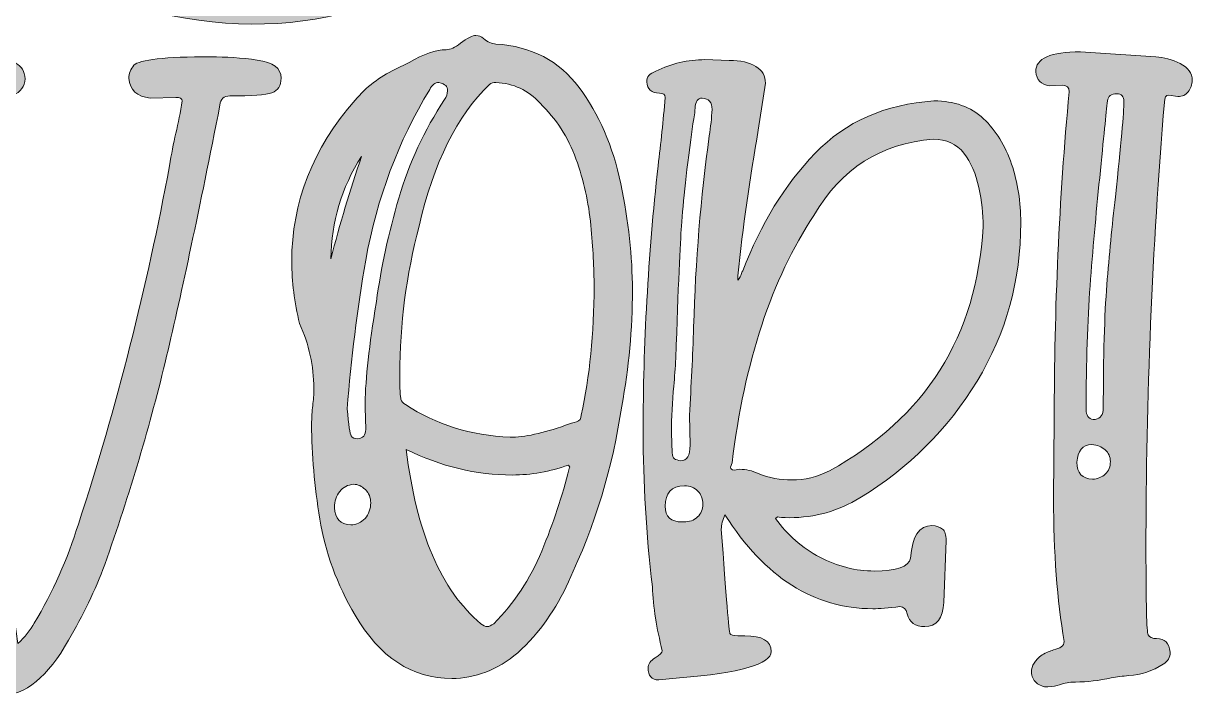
# Model space of a CAD drawing. Header units: inches. Extents: x 0.13 to 5.87, y -5.52 to -0.43.
# Drawn here: x 3 to 4.488, y -1.951 to -1.099 of the extents above; entities that cross this region are included whole.
import ezdxf

# ---------------------------------------------------------------- set-up
doc = ezdxf.new("R2010")
doc.units = ezdxf.units.IN
doc.header["$MEASUREMENT"] = 0
doc.layers.add('Layer 1', color=7, linetype='Continuous')

# ---------------------------------------------------------------- blocks, each defined once
blk = doc.blocks.new('block 3')
at = {"layer": 'Layer 1', "true_color": 0x231f20}
h = blk.add_hatch(color=250, dxfattribs=at)
h.dxf.hatch_style = 2
edge = h.paths.add_edge_path()
edge.add_spline(control_points=[(3.4198, -1.8494), (3.397, -1.8104), (3.3821, -1.7698), (3.3752, -1.7277), (3.3683, -1.6857), (3.3648, -1.6457), (3.3648, -1.6078), (3.3648, -1.5988), (3.3653, -1.5908), (3.3662, -1.5839), (3.3671, -1.577), (3.3676, -1.5697), (3.3676, -1.5618), (3.3676, -1.5336), (3.3615, -1.5063), (3.3495, -1.4798), (3.3429, -1.4528), (3.3396, -1.4266), (3.3396, -1.4014), (3.3396, -1.3262), (3.3663, -1.258), (3.4198, -1.1967), (3.4343, -1.1799), (3.4511, -1.167), (3.4703, -1.1579), (3.4703, -1.1579), (3.4883, -1.1489), (3.4883, -1.1489), (3.507, -1.1381), (3.5226, -1.1327), (3.5353, -1.1327), (3.5407, -1.1327), (3.5466, -1.13), (3.5533, -1.1246), (3.5623, -1.118), (3.5689, -1.1147), (3.5731, -1.1147), (3.5767, -1.1147), (3.5799, -1.1159), (3.5826, -1.1183), (3.5853, -1.1207), (3.588, -1.1225), (3.5907, -1.1237), (3.5934, -1.1249), (3.5959, -1.1255), (3.5983, -1.1255), (3.6434, -1.1285), (3.6786, -1.1468), (3.7038, -1.1805), (3.7291, -1.2141), (3.7467, -1.2549), (3.7566, -1.3027), (3.7665, -1.3504), (3.7714, -1.3954), (3.7714, -1.4374), (3.7714, -1.4867), (3.767, -1.5357), (3.7579, -1.5844), (3.7465, -1.6619), (3.724, -1.7362), (3.6903, -1.8071), (3.6753, -1.8413), (3.6539, -1.8714), (3.6263, -1.8972), (3.5998, -1.9189), (3.5719, -1.9297), (3.5424, -1.9297), (3.492, -1.9297), (3.4511, -1.9029), (3.4198, -1.8494)], knot_values=[0, 0, 0, 0, 1, 1, 1, 2, 2, 2, 3, 3, 3, 4, 4, 4, 5, 5, 5, 6, 6, 6, 7, 7, 7, 8, 8, 8, 9, 9, 9, 10, 10, 10, 11, 11, 11, 12, 12, 12, 13, 13, 13, 14, 14, 14, 15, 15, 15, 16, 16, 16, 17, 17, 17, 18, 18, 18, 19, 19, 19, 20, 20, 20, 21, 21, 21, 22, 22, 22, 23, 23, 23, 23], degree=3, periodic=1)
edge = h.paths.add_edge_path()
edge.add_spline(control_points=[(3.428, -1.2679), (3.4027, -1.3076), (3.3898, -1.3509), (3.3892, -1.3978), (3.4006, -1.3539), (3.4135, -1.3106), (3.428, -1.2679)], knot_values=[0, 0, 0, 0, 1, 1, 1, 2, 2, 2, 2], degree=3, periodic=1)
edge = h.paths.add_edge_path()
edge.add_spline(control_points=[(3.4325, -1.7268), (3.4373, -1.7214), (3.4397, -1.7148), (3.4397, -1.707), (3.4397, -1.7004), (3.4374, -1.6948), (3.4329, -1.6903), (3.4284, -1.6858), (3.4234, -1.6836), (3.418, -1.6836), (3.4108, -1.6842), (3.405, -1.6872), (3.4005, -1.6926), (3.396, -1.698), (3.3937, -1.7049), (3.3937, -1.7133), (3.3943, -1.7271), (3.4012, -1.7343), (3.4144, -1.7349), (3.4217, -1.7349), (3.4276, -1.7322), (3.4325, -1.7268)], knot_values=[0, 0, 0, 0, 1, 1, 1, 2, 2, 2, 3, 3, 3, 4, 4, 4, 5, 5, 5, 6, 6, 6, 7, 7, 7, 7], degree=3, periodic=1)
edge = h.paths.add_edge_path()
edge.add_spline(control_points=[(3.4334, -1.6141), (3.4334, -1.6141), (3.4325, -1.5862), (3.4325, -1.5862), (3.4325, -1.5567), (3.4367, -1.5159), (3.4451, -1.4636), (3.4451, -1.4636), (3.4469, -1.4519), (3.4469, -1.4519), (3.4529, -1.4086), (3.4624, -1.3649), (3.4753, -1.3207), (3.4882, -1.2765), (3.5076, -1.2349), (3.5334, -1.1958), (3.5358, -1.1922), (3.537, -1.1886), (3.537, -1.185), (3.537, -1.182), (3.5363, -1.1797), (3.5348, -1.1782), (3.5333, -1.1767), (3.5304, -1.1754), (3.5262, -1.1742), (3.5214, -1.1742), (3.5175, -1.1772), (3.5145, -1.1832), (3.4748, -1.2481), (3.4478, -1.3202), (3.4334, -1.3996), (3.4226, -1.4621), (3.4147, -1.5249), (3.4099, -1.588), (3.4117, -1.6084), (3.4134, -1.6198), (3.4149, -1.6222), (3.4164, -1.6247), (3.4192, -1.6259), (3.4234, -1.6259), (3.43, -1.6253), (3.4334, -1.6213), (3.4334, -1.6141)], knot_values=[0, 0, 0, 0, 1, 1, 1, 2, 2, 2, 3, 3, 3, 4, 4, 4, 5, 5, 5, 6, 6, 6, 7, 7, 7, 8, 8, 8, 9, 9, 9, 10, 10, 10, 11, 11, 11, 12, 12, 12, 13, 13, 13, 14, 14, 14, 14], degree=3, periodic=1)
edge = h.paths.add_edge_path()
edge.add_spline(control_points=[(3.6867, -1.6087), (3.6921, -1.6069), (3.6968, -1.6054), (3.7007, -1.6042), (3.7046, -1.603), (3.7065, -1.6003), (3.7065, -1.5961), (3.7173, -1.5468), (3.7228, -1.4924), (3.7228, -1.4329), (3.7228, -1.4101), (3.7214, -1.3842), (3.7187, -1.3554), (3.716, -1.3265), (3.7097, -1.2985), (3.6998, -1.2711), (3.6899, -1.2438), (3.6747, -1.2202), (3.6543, -1.2003), (3.6392, -1.1841), (3.6206, -1.1754), (3.5983, -1.1742), (3.5953, -1.1742), (3.5926, -1.1751), (3.5902, -1.1769), (3.5493, -1.216), (3.5196, -1.2757), (3.501, -1.3563), (3.4848, -1.4182), (3.4766, -1.4807), (3.4766, -1.5438), (3.4766, -1.5624), (3.4771, -1.5731), (3.478, -1.5758), (3.4789, -1.5785), (3.4808, -1.5808), (3.4839, -1.5826), (3.5223, -1.6078), (3.5665, -1.6217), (3.6164, -1.624), (3.6344, -1.624), (3.6578, -1.619), (3.6867, -1.6087)], knot_values=[0, 0, 0, 0, 1, 1, 1, 2, 2, 2, 3, 3, 3, 4, 4, 4, 5, 5, 5, 6, 6, 6, 7, 7, 7, 8, 8, 8, 9, 9, 9, 10, 10, 10, 11, 11, 11, 12, 12, 12, 13, 13, 13, 14, 14, 14, 14], degree=3, periodic=1)
edge = h.paths.add_edge_path()
edge.add_spline(control_points=[(3.5956, -1.8603), (3.6215, -1.8344), (3.6418, -1.8038), (3.6565, -1.7683), (3.6712, -1.7328), (3.6828, -1.698), (3.6912, -1.6637), (3.6912, -1.6637), (3.6921, -1.6619), (3.6921, -1.6619), (3.6921, -1.6619), (3.6903, -1.6592), (3.6903, -1.6592), (3.6669, -1.6676), (3.6431, -1.6718), (3.6191, -1.6718), (3.5734, -1.6718), (3.5286, -1.661), (3.4848, -1.6394), (3.4974, -1.7446), (3.5289, -1.8182), (3.5794, -1.8603), (3.5824, -1.8627), (3.5851, -1.8639), (3.5875, -1.8639), (3.5899, -1.8639), (3.5926, -1.8627), (3.5956, -1.8603)], knot_values=[0, 0, 0, 0, 1, 1, 1, 2, 2, 2, 3, 3, 3, 4, 4, 4, 5, 5, 5, 6, 6, 6, 7, 7, 7, 8, 8, 8, 9, 9, 9, 9], degree=3, periodic=1)
h = blk.add_hatch(color=250, dxfattribs=at)
h.dxf.hatch_style = 2
edge = h.paths.add_edge_path()
edge.add_spline(control_points=[(2.9222, -1.9306), (2.9, -1.9047), (2.8839, -1.8765), (2.874, -1.8458), (2.8641, -1.8152), (2.857, -1.7839), (2.8528, -1.7521), (2.8408, -1.6739), (2.8339, -1.5955), (2.8321, -1.5168), (2.8279, -1.45), (2.8257, -1.3833), (2.8257, -1.3166), (2.8263, -1.2619), (2.8269, -1.2313), (2.8276, -1.2247), (2.8276, -1.2156), (2.8221, -1.2099), (2.8113, -1.2075), (2.8005, -1.2051), (2.7951, -1.1976), (2.7951, -1.185), (2.7969, -1.173), (2.8031, -1.165), (2.8136, -1.1611), (2.8241, -1.1572), (2.8399, -1.154), (2.8609, -1.1516), (2.894, -1.1462), (2.9231, -1.1435), (2.9484, -1.1435), (2.955, -1.1435), (2.9617, -1.1437), (2.9687, -1.144), (2.9756, -1.1443), (2.9826, -1.1462), (2.9898, -1.1498), (2.9971, -1.1534), (3.0009, -1.1601), (3.0015, -1.1697), (3.0015, -1.1793), (2.9964, -1.1862), (2.9862, -1.1904), (2.9802, -1.1922), (2.9769, -1.1967), (2.9763, -1.2039), (2.9691, -1.2863), (2.9655, -1.3686), (2.9655, -1.451), (2.9655, -1.5153), (2.9682, -1.5898), (2.9736, -1.6745), (2.9772, -1.7575), (2.982, -1.8176), (2.988, -1.8549), (2.988, -1.8549), (2.9925, -1.8855), (2.9925, -1.8855), (3.0015, -1.8771), (3.0084, -1.8684), (3.0133, -1.8594), (3.0367, -1.8203), (3.0553, -1.7785), (3.0692, -1.734), (3.1179, -1.585), (3.1563, -1.4335), (3.1846, -1.2797), (3.187, -1.2652), (3.1897, -1.2516), (3.1927, -1.2386), (3.1957, -1.2257), (3.1984, -1.212), (3.2008, -1.1976), (3.2008, -1.1946), (3.1981, -1.1931), (3.1927, -1.1931), (3.1927, -1.1931), (3.1602, -1.194), (3.1602, -1.194), (3.1434, -1.1922), (3.1344, -1.1838), (3.1332, -1.1688), (3.1332, -1.1628), (3.1353, -1.1574), (3.1395, -1.1525), (3.1467, -1.1453), (3.1791, -1.1417), (3.2369, -1.1417), (3.2561, -1.1417), (3.2758, -1.1431), (3.2959, -1.1458), (3.316, -1.1485), (3.3261, -1.1561), (3.3261, -1.1688), (3.3261, -1.1784), (3.3222, -1.1845), (3.3144, -1.1872), (3.3066, -1.19), (3.2888, -1.1913), (3.2612, -1.1913), (3.2534, -1.1913), (3.2492, -1.1952), (3.2486, -1.203), (3.2227, -1.3341), (3.2002, -1.4401), (3.181, -1.5213), (3.1605, -1.6072), (3.1344, -1.6953), (3.1025, -1.7854), (3.0905, -1.8179), (3.0752, -1.8497), (3.0566, -1.881), (3.0307, -1.9279), (3.0018, -1.9513), (2.97, -1.9513), (2.952, -1.9513), (2.936, -1.9444), (2.9222, -1.9306)], knot_values=[0, 0, 0, 0, 1, 1, 1, 2, 2, 2, 3, 3, 3, 4, 4, 4, 5, 5, 5, 6, 6, 6, 7, 7, 7, 8, 8, 8, 9, 9, 9, 10, 10, 10, 11, 11, 11, 12, 12, 12, 13, 13, 13, 14, 14, 14, 15, 15, 15, 16, 16, 16, 17, 17, 17, 18, 18, 18, 19, 19, 19, 20, 20, 20, 21, 21, 21, 22, 22, 22, 23, 23, 23, 24, 24, 24, 25, 25, 25, 26, 26, 26, 27, 27, 27, 28, 28, 28, 29, 29, 29, 30, 30, 30, 31, 31, 31, 32, 32, 32, 33, 33, 33, 34, 34, 34, 35, 35, 35, 36, 36, 36, 37, 37, 37, 38, 38, 38, 39, 39, 39, 39], degree=3, periodic=1)
edge = h.paths.add_edge_path()
edge.add_spline(control_points=[(2.9105, -1.7602), (2.9105, -1.7602), (2.9096, -1.7548), (2.9096, -1.7548), (2.8994, -1.7133), (2.894, -1.6715), (2.8934, -1.6295), (2.8934, -1.6295), (2.8925, -1.6114), (2.8925, -1.6114), (2.8913, -1.5874), (2.8906, -1.5636), (2.8906, -1.5402), (2.8906, -1.4591), (2.8961, -1.3782), (2.9069, -1.2977), (2.9111, -1.2694), (2.9138, -1.2415), (2.915, -1.2138), (2.915, -1.206), (2.912, -1.2021), (2.906, -1.2021), (2.8976, -1.2027), (2.8934, -1.2072), (2.8934, -1.2156), (2.8934, -1.2156), (2.8906, -1.2535), (2.8906, -1.2535), (2.8774, -1.3521), (2.8702, -1.4543), (2.869, -1.56), (2.869, -1.5931), (2.8711, -1.6319), (2.8753, -1.6763), (2.8753, -1.6763), (2.8762, -1.6872), (2.8762, -1.6872), (2.878, -1.7118), (2.8819, -1.7362), (2.8879, -1.7602), (2.8904, -1.7674), (2.894, -1.771), (2.8988, -1.771), (2.8988, -1.771), (2.9015, -1.771), (2.9015, -1.771), (2.9075, -1.7692), (2.9105, -1.7656), (2.9105, -1.7602)], knot_values=[0, 0, 0, 0, 1, 1, 1, 2, 2, 2, 3, 3, 3, 4, 4, 4, 5, 5, 5, 6, 6, 6, 7, 7, 7, 8, 8, 8, 9, 9, 9, 10, 10, 10, 11, 11, 11, 12, 12, 12, 13, 13, 13, 14, 14, 14, 15, 15, 15, 16, 16, 16, 16], degree=3, periodic=1)
edge = h.paths.add_edge_path()
edge.add_spline(control_points=[(2.9267, -1.8224), (2.9303, -1.8182), (2.9321, -1.8131), (2.9321, -1.8071), (2.9315, -1.7962), (2.9267, -1.7908), (2.9177, -1.7908), (2.9117, -1.7914), (2.9069, -1.7937), (2.9033, -1.7976), (2.8997, -1.8015), (2.8979, -1.8062), (2.8979, -1.8116), (2.8985, -1.8164), (2.9001, -1.8204), (2.9028, -1.8238), (2.9055, -1.8271), (2.9093, -1.8287), (2.9141, -1.8287), (2.9189, -1.8287), (2.9231, -1.8266), (2.9267, -1.8224)], knot_values=[0, 0, 0, 0, 1, 1, 1, 2, 2, 2, 3, 3, 3, 4, 4, 4, 5, 5, 5, 6, 6, 6, 7, 7, 7, 7], degree=3, periodic=1)
h = blk.add_hatch(color=250, dxfattribs=at)
h.dxf.hatch_style = 2
edge = h.paths.add_edge_path()
edge.add_spline(control_points=[(3.7913, -1.9162), (3.7913, -1.9113), (3.7943, -1.9071), (3.8003, -1.9035), (3.8063, -1.8999), (3.8093, -1.8969), (3.8093, -1.8945), (3.8021, -1.8663), (3.7979, -1.8392), (3.7967, -1.8134), (3.7889, -1.7461), (3.785, -1.6806), (3.785, -1.6168), (3.785, -1.5074), (3.7913, -1.3951), (3.8039, -1.2797), (3.8075, -1.2514), (3.8105, -1.2226), (3.8129, -1.1931), (3.8129, -1.1895), (3.8105, -1.1877), (3.8057, -1.1877), (3.7955, -1.1877), (3.7901, -1.1829), (3.7895, -1.1733), (3.7895, -1.1673), (3.7934, -1.1628), (3.8012, -1.1598), (3.821, -1.1501), (3.8418, -1.1453), (3.8634, -1.1453), (3.8634, -1.1453), (3.8941, -1.1462), (3.8941, -1.1462), (3.9085, -1.1462), (3.9198, -1.1488), (3.9279, -1.1539), (3.936, -1.159), (3.94, -1.1661), (3.94, -1.1751), (3.94, -1.1751), (3.931, -1.2346), (3.931, -1.2346), (3.9202, -1.2959), (3.9115, -1.3575), (3.9049, -1.4194), (3.9049, -1.4194), (3.9049, -1.4248), (3.9049, -1.4248), (3.9073, -1.4218), (3.9088, -1.4194), (3.9094, -1.4176), (3.91, -1.4158), (3.9106, -1.4143), (3.9112, -1.4131), (3.934, -1.3536), (3.9647, -1.3039), (4.0031, -1.2639), (4.0416, -1.2239), (4.0918, -1.2018), (4.1537, -1.1976), (4.1795, -1.1976), (4.2004, -1.2051), (4.2164, -1.2202), (4.2323, -1.2352), (4.2442, -1.2544), (4.252, -1.2778), (4.2598, -1.3013), (4.2637, -1.3259), (4.2637, -1.3518), (4.2637, -1.4251), (4.2452, -1.4921), (4.2083, -1.5528), (4.1713, -1.6135), (4.1219, -1.6628), (4.0599, -1.7007), (4.0323, -1.7175), (4.0026, -1.7259), (3.9707, -1.7259), (3.9623, -1.7259), (3.9572, -1.7256), (3.9554, -1.725), (3.9554, -1.725), (3.9527, -1.7268), (3.9527, -1.7268), (3.9677, -1.7479), (3.9865, -1.7642), (4.009, -1.776), (4.0315, -1.7877), (4.0545, -1.7935), (4.078, -1.7935), (4.1062, -1.7935), (4.1216, -1.7881), (4.124, -1.7773), (4.1258, -1.7497), (4.1348, -1.7358), (4.151, -1.7358), (4.157, -1.7364), (4.1615, -1.738), (4.1645, -1.7404), (4.1675, -1.7428), (4.169, -1.7476), (4.169, -1.7548), (4.169, -1.7548), (4.1663, -1.8332), (4.1663, -1.8332), (4.1651, -1.8536), (4.157, -1.8639), (4.142, -1.8639), (4.13, -1.8639), (4.1224, -1.8585), (4.1195, -1.8476), (4.1182, -1.8416), (4.1153, -1.8386), (4.1104, -1.8386), (4.096, -1.8404), (4.0846, -1.8413), (4.0762, -1.8413), (4.0017, -1.8413), (3.9392, -1.8017), (3.8887, -1.7223), (3.8856, -1.7289), (3.8841, -1.7349), (3.8841, -1.7404), (3.8902, -1.8269), (3.8938, -1.8711), (3.895, -1.8729), (3.8962, -1.8747), (3.8995, -1.8756), (3.9049, -1.8756), (3.9049, -1.8756), (3.9139, -1.8756), (3.9139, -1.8756), (3.9361, -1.8756), (3.9473, -1.8822), (3.9473, -1.8954), (3.9473, -1.9117), (3.9085, -1.9228), (3.831, -1.9288), (3.831, -1.9288), (3.8048, -1.9315), (3.8048, -1.9315), (3.7958, -1.9315), (3.7913, -1.9264), (3.7913, -1.9162)], knot_values=[0, 0, 0, 0, 1, 1, 1, 2, 2, 2, 3, 3, 3, 4, 4, 4, 5, 5, 5, 6, 6, 6, 7, 7, 7, 8, 8, 8, 9, 9, 9, 10, 10, 10, 11, 11, 11, 12, 12, 12, 13, 13, 13, 14, 14, 14, 15, 15, 15, 16, 16, 16, 17, 17, 17, 18, 18, 18, 19, 19, 19, 20, 20, 20, 21, 21, 21, 22, 22, 22, 23, 23, 23, 24, 24, 24, 25, 25, 25, 26, 26, 26, 27, 27, 27, 28, 28, 28, 29, 29, 29, 30, 30, 30, 31, 31, 31, 32, 32, 32, 33, 33, 33, 34, 34, 34, 35, 35, 35, 36, 36, 36, 37, 37, 37, 38, 38, 38, 39, 39, 39, 40, 40, 40, 41, 41, 41, 42, 42, 42, 43, 43, 43, 44, 44, 44, 45, 45, 45, 46, 46, 46, 47, 47, 47, 48, 48, 48, 48], degree=3, periodic=1)
edge = h.paths.add_edge_path()
edge.add_spline(control_points=[(3.8539, -1.725), (3.8585, -1.7208), (3.8607, -1.7154), (3.8607, -1.7088), (3.8607, -1.7022), (3.8586, -1.6966), (3.8544, -1.6921), (3.8502, -1.6876), (3.8445, -1.6854), (3.8373, -1.6854), (3.821, -1.686), (3.8129, -1.6947), (3.8129, -1.7115), (3.8129, -1.7247), (3.8201, -1.7313), (3.8346, -1.7313), (3.8346, -1.7313), (3.8364, -1.7313), (3.8364, -1.7313), (3.8436, -1.7313), (3.8494, -1.7292), (3.8539, -1.725)], knot_values=[0, 0, 0, 0, 1, 1, 1, 2, 2, 2, 3, 3, 3, 4, 4, 4, 5, 5, 5, 6, 6, 6, 7, 7, 7, 7], degree=3, periodic=1)
edge = h.paths.add_edge_path()
edge.add_spline(control_points=[(3.8445, -1.634), (3.8445, -1.634), (3.8436, -1.5961), (3.8436, -1.5961), (3.846, -1.5582), (3.8478, -1.521), (3.849, -1.4843), (3.8514, -1.4008), (3.858, -1.3199), (3.8688, -1.2418), (3.8706, -1.2304), (3.8718, -1.2193), (3.8724, -1.2084), (3.8724, -1.1994), (3.8682, -1.1946), (3.8598, -1.194), (3.8544, -1.194), (3.8514, -1.1982), (3.8508, -1.2066), (3.8508, -1.2108), (3.8505, -1.2146), (3.8499, -1.2179), (3.8493, -1.2212), (3.8487, -1.2241), (3.8481, -1.2265), (3.8403, -1.283), (3.8355, -1.3262), (3.8337, -1.3563), (3.8319, -1.3767), (3.8295, -1.4326), (3.8265, -1.524), (3.8258, -1.536), (3.8249, -1.5477), (3.8238, -1.5591), (3.8219, -1.579), (3.821, -1.5988), (3.821, -1.6186), (3.821, -1.6186), (3.8219, -1.6439), (3.8219, -1.6439), (3.8219, -1.6475), (3.8228, -1.6499), (3.8246, -1.6511), (3.8265, -1.6523), (3.8292, -1.6532), (3.8328, -1.6538), (3.8406, -1.6538), (3.8445, -1.6472), (3.8445, -1.634)], knot_values=[0, 0, 0, 0, 1, 1, 1, 2, 2, 2, 3, 3, 3, 4, 4, 4, 5, 5, 5, 6, 6, 6, 7, 7, 7, 8, 8, 8, 9, 9, 9, 10, 10, 10, 11, 11, 11, 12, 12, 12, 13, 13, 13, 14, 14, 14, 15, 15, 15, 16, 16, 16, 16], degree=3, periodic=1)
edge = h.paths.add_edge_path()
edge.add_spline(control_points=[(4.0212, -1.6664), (4.1432, -1.5991), (4.2081, -1.496), (4.2159, -1.3572), (4.2159, -1.341), (4.2141, -1.3243), (4.2105, -1.3072), (4.2069, -1.29), (4.2006, -1.2756), (4.1916, -1.2639), (4.1826, -1.2522), (4.1696, -1.2463), (4.1528, -1.2463), (4.0867, -1.2511), (4.0362, -1.2833), (4.0014, -1.3428), (3.9478, -1.4239), (3.9133, -1.5285), (3.8977, -1.6565), (3.8977, -1.6565), (3.8959, -1.6619), (3.8959, -1.6619), (3.8959, -1.6643), (3.8974, -1.6655), (3.9004, -1.6655), (3.9004, -1.6655), (3.9076, -1.6646), (3.9076, -1.6646), (3.9154, -1.6646), (3.9232, -1.6664), (3.931, -1.67), (3.9448, -1.6754), (3.959, -1.6781), (3.9734, -1.6781), (3.9896, -1.6781), (4.0056, -1.6742), (4.0212, -1.6664)], knot_values=[0, 0, 0, 0, 1, 1, 1, 2, 2, 2, 3, 3, 3, 4, 4, 4, 5, 5, 5, 6, 6, 6, 7, 7, 7, 8, 8, 8, 9, 9, 9, 10, 10, 10, 11, 11, 11, 12, 12, 12, 12], degree=3, periodic=1)
h = blk.add_hatch(color=250, dxfattribs=at)
h.dxf.hatch_style = 2
edge = h.paths.add_edge_path()
edge.add_spline(control_points=[(4.2835, -1.9351), (4.2793, -1.9315), (4.2772, -1.927), (4.2772, -1.9216), (4.2772, -1.9138), (4.2817, -1.9065), (4.2907, -1.8999), (4.2961, -1.8969), (4.301, -1.8948), (4.3052, -1.8936), (4.3094, -1.8924), (4.3127, -1.8911), (4.3151, -1.8896), (4.3175, -1.8881), (4.3187, -1.8858), (4.3187, -1.8828), (4.3097, -1.8305), (4.3052, -1.7701), (4.3052, -1.7016), (4.3052, -1.7016), (4.3061, -1.6015), (4.3061, -1.6015), (4.3061, -1.4609), (4.3124, -1.3223), (4.325, -1.1859), (4.325, -1.1805), (4.3223, -1.1778), (4.3169, -1.1778), (4.3169, -1.1778), (4.2998, -1.1787), (4.2998, -1.1787), (4.2895, -1.1769), (4.2838, -1.1709), (4.2826, -1.1606), (4.2826, -1.1438), (4.3015, -1.1354), (4.3394, -1.1354), (4.3394, -1.1354), (4.435, -1.1417), (4.435, -1.1417), (4.4452, -1.1423), (4.4554, -1.1452), (4.4656, -1.1503), (4.4759, -1.1554), (4.481, -1.1625), (4.481, -1.1715), (4.481, -1.1769), (4.4793, -1.1817), (4.476, -1.1859), (4.4727, -1.1901), (4.4683, -1.1922), (4.4629, -1.1922), (4.4629, -1.1922), (4.4512, -1.1904), (4.4512, -1.1904), (4.4476, -1.1904), (4.4458, -1.1934), (4.4458, -1.1994), (4.4302, -1.3839), (4.4224, -1.573), (4.4224, -1.7665), (4.4224, -1.835), (4.4233, -1.8709), (4.4251, -1.8742), (4.4269, -1.8775), (4.4305, -1.8792), (4.4359, -1.8792), (4.4461, -1.8792), (4.4518, -1.8849), (4.453, -1.8963), (4.453, -1.9029), (4.45, -1.908), (4.444, -1.9117), (4.4308, -1.9201), (4.4164, -1.9249), (4.4007, -1.9261), (4.3929, -1.9267), (4.3854, -1.9276), (4.3782, -1.9288), (4.3632, -1.9324), (4.3481, -1.9342), (4.3331, -1.9342), (4.3289, -1.9342), (4.3253, -1.9345), (4.3223, -1.9351), (4.3193, -1.9357), (4.3161, -1.9366), (4.3128, -1.9378), (4.3095, -1.939), (4.3045, -1.9399), (4.2979, -1.9405), (4.2925, -1.9405), (4.2877, -1.9387), (4.2835, -1.9351)], knot_values=[0, 0, 0, 0, 1, 1, 1, 2, 2, 2, 3, 3, 3, 4, 4, 4, 5, 5, 5, 6, 6, 6, 7, 7, 7, 8, 8, 8, 9, 9, 9, 10, 10, 10, 11, 11, 11, 12, 12, 12, 13, 13, 13, 14, 14, 14, 15, 15, 15, 16, 16, 16, 17, 17, 17, 18, 18, 18, 19, 19, 19, 20, 20, 20, 21, 21, 21, 22, 22, 22, 23, 23, 23, 24, 24, 24, 25, 25, 25, 26, 26, 26, 27, 27, 27, 28, 28, 28, 29, 29, 29, 30, 30, 30, 31, 31, 31, 31], degree=3, periodic=1)
edge = h.paths.add_edge_path()
edge.add_spline(control_points=[(4.371, -1.6705), (4.3752, -1.6666), (4.3773, -1.6613), (4.3773, -1.6547), (4.3773, -1.6487), (4.375, -1.6437), (4.3705, -1.6398), (4.366, -1.6359), (4.3605, -1.6337), (4.3539, -1.6331), (4.3418, -1.6337), (4.3355, -1.6412), (4.3349, -1.6556), (4.3349, -1.6694), (4.3415, -1.6767), (4.3547, -1.6772), (4.3613, -1.6767), (4.3668, -1.6744), (4.371, -1.6705)], knot_values=[0, 0, 0, 0, 1, 1, 1, 2, 2, 2, 3, 3, 3, 4, 4, 4, 5, 5, 5, 6, 6, 6, 6], degree=3, periodic=1)
edge = h.paths.add_edge_path()
edge.add_spline(control_points=[(4.3683, -1.5898), (4.3683, -1.5213), (4.3698, -1.4682), (4.3728, -1.4307), (4.3758, -1.3931), (4.3794, -1.356), (4.3836, -1.3193), (4.3908, -1.252), (4.3944, -1.2117), (4.3944, -1.1985), (4.3944, -1.1919), (4.3914, -1.1886), (4.3854, -1.1886), (4.3782, -1.1886), (4.3743, -1.1916), (4.3737, -1.1976), (4.3719, -1.212), (4.3686, -1.2445), (4.3637, -1.295), (4.3589, -1.3419), (4.3549, -1.3875), (4.3516, -1.432), (4.3483, -1.4765), (4.3466, -1.5288), (4.3466, -1.5889), (4.3466, -1.5961), (4.3496, -1.6003), (4.3556, -1.6015), (4.3629, -1.6015), (4.3671, -1.5976), (4.3683, -1.5898)], knot_values=[0, 0, 0, 0, 1, 1, 1, 2, 2, 2, 3, 3, 3, 4, 4, 4, 5, 5, 5, 6, 6, 6, 7, 7, 7, 8, 8, 8, 9, 9, 9, 10, 10, 10, 10], degree=3, periodic=1)
at = {"layer": 'Layer 1', "lineweight": 0}
for points, knots in [([(3.4198, -1.8494), (3.397, -1.8104), (3.3821, -1.7698), (3.3752, -1.7277), (3.3683, -1.6857), (3.3648, -1.6457), (3.3648, -1.6078), (3.3648, -1.5988), (3.3653, -1.5908), (3.3662, -1.5839), (3.3671, -1.577), (3.3676, -1.5697), (3.3676, -1.5618), (3.3676, -1.5336), (3.3615, -1.5063), (3.3495, -1.4798), (3.3429, -1.4528), (3.3396, -1.4266), (3.3396, -1.4014), (3.3396, -1.3262), (3.3663, -1.258), (3.4198, -1.1967), (3.4343, -1.1799), (3.4511, -1.167), (3.4703, -1.1579), (3.4703, -1.1579), (3.4883, -1.1489), (3.4883, -1.1489), (3.507, -1.1381), (3.5226, -1.1327), (3.5353, -1.1327), (3.5407, -1.1327), (3.5466, -1.13), (3.5533, -1.1246), (3.5623, -1.118), (3.5689, -1.1147), (3.5731, -1.1147), (3.5767, -1.1147), (3.5799, -1.1159), (3.5826, -1.1183), (3.5853, -1.1207), (3.588, -1.1225), (3.5907, -1.1237), (3.5934, -1.1249), (3.5959, -1.1255), (3.5983, -1.1255), (3.6434, -1.1285), (3.6786, -1.1468), (3.7038, -1.1805), (3.7291, -1.2141), (3.7467, -1.2549), (3.7566, -1.3027), (3.7665, -1.3504), (3.7714, -1.3954), (3.7714, -1.4374), (3.7714, -1.4867), (3.767, -1.5357), (3.7579, -1.5844), (3.7465, -1.6619), (3.724, -1.7362), (3.6903, -1.8071), (3.6753, -1.8413), (3.6539, -1.8714), (3.6263, -1.8972), (3.5998, -1.9189), (3.5719, -1.9297), (3.5424, -1.9297), (3.492, -1.9297), (3.4511, -1.9029), (3.4198, -1.8494)], [0, 0, 0, 0, 1, 1, 1, 2, 2, 2, 3, 3, 3, 4, 4, 4, 5, 5, 5, 6, 6, 6, 7, 7, 7, 8, 8, 8, 9, 9, 9, 10, 10, 10, 11, 11, 11, 12, 12, 12, 13, 13, 13, 14, 14, 14, 15, 15, 15, 16, 16, 16, 17, 17, 17, 18, 18, 18, 19, 19, 19, 20, 20, 20, 21, 21, 21, 22, 22, 22, 23, 23, 23, 23]), ([(2.9222, -1.9306), (2.9, -1.9047), (2.8839, -1.8765), (2.874, -1.8458), (2.8641, -1.8152), (2.857, -1.7839), (2.8528, -1.7521), (2.8408, -1.6739), (2.8339, -1.5955), (2.8321, -1.5168), (2.8279, -1.45), (2.8257, -1.3833), (2.8257, -1.3166), (2.8263, -1.2619), (2.8269, -1.2313), (2.8276, -1.2247), (2.8276, -1.2156), (2.8221, -1.2099), (2.8113, -1.2075), (2.8005, -1.2051), (2.7951, -1.1976), (2.7951, -1.185), (2.7969, -1.173), (2.8031, -1.165), (2.8136, -1.1611), (2.8241, -1.1572), (2.8399, -1.154), (2.8609, -1.1516), (2.894, -1.1462), (2.9231, -1.1435), (2.9484, -1.1435), (2.955, -1.1435), (2.9617, -1.1437), (2.9687, -1.144), (2.9756, -1.1443), (2.9826, -1.1462), (2.9898, -1.1498), (2.9971, -1.1534), (3.0009, -1.1601), (3.0015, -1.1697), (3.0015, -1.1793), (2.9964, -1.1862), (2.9862, -1.1904), (2.9802, -1.1922), (2.9769, -1.1967), (2.9763, -1.2039), (2.9691, -1.2863), (2.9655, -1.3686), (2.9655, -1.451), (2.9655, -1.5153), (2.9682, -1.5898), (2.9736, -1.6745), (2.9772, -1.7575), (2.982, -1.8176), (2.988, -1.8549), (2.988, -1.8549), (2.9925, -1.8855), (2.9925, -1.8855), (3.0015, -1.8771), (3.0084, -1.8684), (3.0133, -1.8594), (3.0367, -1.8203), (3.0553, -1.7785), (3.0692, -1.734), (3.1179, -1.585), (3.1563, -1.4335), (3.1846, -1.2797), (3.187, -1.2652), (3.1897, -1.2516), (3.1927, -1.2386), (3.1957, -1.2257), (3.1984, -1.212), (3.2008, -1.1976), (3.2008, -1.1946), (3.1981, -1.1931), (3.1927, -1.1931), (3.1927, -1.1931), (3.1602, -1.194), (3.1602, -1.194), (3.1434, -1.1922), (3.1344, -1.1838), (3.1332, -1.1688), (3.1332, -1.1628), (3.1353, -1.1574), (3.1395, -1.1525), (3.1467, -1.1453), (3.1791, -1.1417), (3.2369, -1.1417), (3.2561, -1.1417), (3.2758, -1.1431), (3.2959, -1.1458), (3.316, -1.1485), (3.3261, -1.1561), (3.3261, -1.1688), (3.3261, -1.1784), (3.3222, -1.1845), (3.3144, -1.1872), (3.3066, -1.19), (3.2888, -1.1913), (3.2612, -1.1913), (3.2534, -1.1913), (3.2492, -1.1952), (3.2486, -1.203), (3.2227, -1.3341), (3.2002, -1.4401), (3.181, -1.5213), (3.1605, -1.6072), (3.1344, -1.6953), (3.1025, -1.7854), (3.0905, -1.8179), (3.0752, -1.8497), (3.0566, -1.881), (3.0307, -1.9279), (3.0018, -1.9513), (2.97, -1.9513), (2.952, -1.9513), (2.936, -1.9444), (2.9222, -1.9306)], [0, 0, 0, 0, 1, 1, 1, 2, 2, 2, 3, 3, 3, 4, 4, 4, 5, 5, 5, 6, 6, 6, 7, 7, 7, 8, 8, 8, 9, 9, 9, 10, 10, 10, 11, 11, 11, 12, 12, 12, 13, 13, 13, 14, 14, 14, 15, 15, 15, 16, 16, 16, 17, 17, 17, 18, 18, 18, 19, 19, 19, 20, 20, 20, 21, 21, 21, 22, 22, 22, 23, 23, 23, 24, 24, 24, 25, 25, 25, 26, 26, 26, 27, 27, 27, 28, 28, 28, 29, 29, 29, 30, 30, 30, 31, 31, 31, 32, 32, 32, 33, 33, 33, 34, 34, 34, 35, 35, 35, 36, 36, 36, 37, 37, 37, 38, 38, 38, 39, 39, 39, 39]), ([(3.7913, -1.9162), (3.7913, -1.9113), (3.7943, -1.9071), (3.8003, -1.9035), (3.8063, -1.8999), (3.8093, -1.8969), (3.8093, -1.8945), (3.8021, -1.8663), (3.7979, -1.8392), (3.7967, -1.8134), (3.7889, -1.7461), (3.785, -1.6806), (3.785, -1.6168), (3.785, -1.5074), (3.7913, -1.3951), (3.8039, -1.2797), (3.8075, -1.2514), (3.8105, -1.2226), (3.8129, -1.1931), (3.8129, -1.1895), (3.8105, -1.1877), (3.8057, -1.1877), (3.7955, -1.1877), (3.7901, -1.1829), (3.7895, -1.1733), (3.7895, -1.1673), (3.7934, -1.1628), (3.8012, -1.1598), (3.821, -1.1501), (3.8418, -1.1453), (3.8634, -1.1453), (3.8634, -1.1453), (3.8941, -1.1462), (3.8941, -1.1462), (3.9085, -1.1462), (3.9198, -1.1488), (3.9279, -1.1539), (3.936, -1.159), (3.94, -1.1661), (3.94, -1.1751), (3.94, -1.1751), (3.931, -1.2346), (3.931, -1.2346), (3.9202, -1.2959), (3.9115, -1.3575), (3.9049, -1.4194), (3.9049, -1.4194), (3.9049, -1.4248), (3.9049, -1.4248), (3.9073, -1.4218), (3.9088, -1.4194), (3.9094, -1.4176), (3.91, -1.4158), (3.9106, -1.4143), (3.9112, -1.4131), (3.934, -1.3536), (3.9647, -1.3039), (4.0031, -1.2639), (4.0416, -1.2239), (4.0918, -1.2018), (4.1537, -1.1976), (4.1795, -1.1976), (4.2004, -1.2051), (4.2164, -1.2202), (4.2323, -1.2352), (4.2442, -1.2544), (4.252, -1.2778), (4.2598, -1.3013), (4.2637, -1.3259), (4.2637, -1.3518), (4.2637, -1.4251), (4.2452, -1.4921), (4.2083, -1.5528), (4.1713, -1.6135), (4.1219, -1.6628), (4.0599, -1.7007), (4.0323, -1.7175), (4.0026, -1.7259), (3.9707, -1.7259), (3.9623, -1.7259), (3.9572, -1.7256), (3.9554, -1.725), (3.9554, -1.725), (3.9527, -1.7268), (3.9527, -1.7268), (3.9677, -1.7479), (3.9865, -1.7642), (4.009, -1.776), (4.0315, -1.7877), (4.0545, -1.7935), (4.078, -1.7935), (4.1062, -1.7935), (4.1216, -1.7881), (4.124, -1.7773), (4.1258, -1.7497), (4.1348, -1.7358), (4.151, -1.7358), (4.157, -1.7364), (4.1615, -1.738), (4.1645, -1.7404), (4.1675, -1.7428), (4.169, -1.7476), (4.169, -1.7548), (4.169, -1.7548), (4.1663, -1.8332), (4.1663, -1.8332), (4.1651, -1.8536), (4.157, -1.8639), (4.142, -1.8639), (4.13, -1.8639), (4.1224, -1.8585), (4.1195, -1.8476), (4.1182, -1.8416), (4.1153, -1.8386), (4.1104, -1.8386), (4.096, -1.8404), (4.0846, -1.8413), (4.0762, -1.8413), (4.0017, -1.8413), (3.9392, -1.8017), (3.8887, -1.7223), (3.8856, -1.7289), (3.8841, -1.7349), (3.8841, -1.7404), (3.8902, -1.8269), (3.8938, -1.8711), (3.895, -1.8729), (3.8962, -1.8747), (3.8995, -1.8756), (3.9049, -1.8756), (3.9049, -1.8756), (3.9139, -1.8756), (3.9139, -1.8756), (3.9361, -1.8756), (3.9473, -1.8822), (3.9473, -1.8954), (3.9473, -1.9117), (3.9085, -1.9228), (3.831, -1.9288), (3.831, -1.9288), (3.8048, -1.9315), (3.8048, -1.9315), (3.7958, -1.9315), (3.7913, -1.9264), (3.7913, -1.9162)], [0, 0, 0, 0, 1, 1, 1, 2, 2, 2, 3, 3, 3, 4, 4, 4, 5, 5, 5, 6, 6, 6, 7, 7, 7, 8, 8, 8, 9, 9, 9, 10, 10, 10, 11, 11, 11, 12, 12, 12, 13, 13, 13, 14, 14, 14, 15, 15, 15, 16, 16, 16, 17, 17, 17, 18, 18, 18, 19, 19, 19, 20, 20, 20, 21, 21, 21, 22, 22, 22, 23, 23, 23, 24, 24, 24, 25, 25, 25, 26, 26, 26, 27, 27, 27, 28, 28, 28, 29, 29, 29, 30, 30, 30, 31, 31, 31, 32, 32, 32, 33, 33, 33, 34, 34, 34, 35, 35, 35, 36, 36, 36, 37, 37, 37, 38, 38, 38, 39, 39, 39, 40, 40, 40, 41, 41, 41, 42, 42, 42, 43, 43, 43, 44, 44, 44, 45, 45, 45, 46, 46, 46, 47, 47, 47, 48, 48, 48, 48]), ([(4.2835, -1.9351), (4.2793, -1.9315), (4.2772, -1.927), (4.2772, -1.9216), (4.2772, -1.9138), (4.2817, -1.9065), (4.2907, -1.8999), (4.2961, -1.8969), (4.301, -1.8948), (4.3052, -1.8936), (4.3094, -1.8924), (4.3127, -1.8911), (4.3151, -1.8896), (4.3175, -1.8881), (4.3187, -1.8858), (4.3187, -1.8828), (4.3097, -1.8305), (4.3052, -1.7701), (4.3052, -1.7016), (4.3052, -1.7016), (4.3061, -1.6015), (4.3061, -1.6015), (4.3061, -1.4609), (4.3124, -1.3223), (4.325, -1.1859), (4.325, -1.1805), (4.3223, -1.1778), (4.3169, -1.1778), (4.3169, -1.1778), (4.2998, -1.1787), (4.2998, -1.1787), (4.2895, -1.1769), (4.2838, -1.1709), (4.2826, -1.1606), (4.2826, -1.1438), (4.3015, -1.1354), (4.3394, -1.1354), (4.3394, -1.1354), (4.435, -1.1417), (4.435, -1.1417), (4.4452, -1.1423), (4.4554, -1.1452), (4.4656, -1.1503), (4.4759, -1.1554), (4.481, -1.1625), (4.481, -1.1715), (4.481, -1.1769), (4.4793, -1.1817), (4.476, -1.1859), (4.4727, -1.1901), (4.4683, -1.1922), (4.4629, -1.1922), (4.4629, -1.1922), (4.4512, -1.1904), (4.4512, -1.1904), (4.4476, -1.1904), (4.4458, -1.1934), (4.4458, -1.1994), (4.4302, -1.3839), (4.4224, -1.573), (4.4224, -1.7665), (4.4224, -1.835), (4.4233, -1.8709), (4.4251, -1.8742), (4.4269, -1.8775), (4.4305, -1.8792), (4.4359, -1.8792), (4.4461, -1.8792), (4.4518, -1.8849), (4.453, -1.8963), (4.453, -1.9029), (4.45, -1.908), (4.444, -1.9117), (4.4308, -1.9201), (4.4164, -1.9249), (4.4007, -1.9261), (4.3929, -1.9267), (4.3854, -1.9276), (4.3782, -1.9288), (4.3632, -1.9324), (4.3481, -1.9342), (4.3331, -1.9342), (4.3289, -1.9342), (4.3253, -1.9345), (4.3223, -1.9351), (4.3193, -1.9357), (4.3161, -1.9366), (4.3128, -1.9378), (4.3095, -1.939), (4.3045, -1.9399), (4.2979, -1.9405), (4.2925, -1.9405), (4.2877, -1.9387), (4.2835, -1.9351)], [0, 0, 0, 0, 1, 1, 1, 2, 2, 2, 3, 3, 3, 4, 4, 4, 5, 5, 5, 6, 6, 6, 7, 7, 7, 8, 8, 8, 9, 9, 9, 10, 10, 10, 11, 11, 11, 12, 12, 12, 13, 13, 13, 14, 14, 14, 15, 15, 15, 16, 16, 16, 17, 17, 17, 18, 18, 18, 19, 19, 19, 20, 20, 20, 21, 21, 21, 22, 22, 22, 23, 23, 23, 24, 24, 24, 25, 25, 25, 26, 26, 26, 27, 27, 27, 28, 28, 28, 29, 29, 29, 30, 30, 30, 31, 31, 31, 31]), ([(3.4334, -1.6141), (3.4334, -1.6141), (3.4325, -1.5862), (3.4325, -1.5862), (3.4325, -1.5567), (3.4367, -1.5159), (3.4451, -1.4636), (3.4451, -1.4636), (3.4469, -1.4519), (3.4469, -1.4519), (3.4529, -1.4086), (3.4624, -1.3649), (3.4753, -1.3207), (3.4882, -1.2765), (3.5076, -1.2349), (3.5334, -1.1958), (3.5358, -1.1922), (3.537, -1.1886), (3.537, -1.185), (3.537, -1.182), (3.5363, -1.1797), (3.5348, -1.1782), (3.5333, -1.1767), (3.5304, -1.1754), (3.5262, -1.1742), (3.5214, -1.1742), (3.5175, -1.1772), (3.5145, -1.1832), (3.4748, -1.2481), (3.4478, -1.3202), (3.4334, -1.3996), (3.4226, -1.4621), (3.4147, -1.5249), (3.4099, -1.588), (3.4117, -1.6084), (3.4134, -1.6198), (3.4149, -1.6222), (3.4164, -1.6247), (3.4192, -1.6259), (3.4234, -1.6259), (3.43, -1.6253), (3.4334, -1.6213), (3.4334, -1.6141)], [0, 0, 0, 0, 1, 1, 1, 2, 2, 2, 3, 3, 3, 4, 4, 4, 5, 5, 5, 6, 6, 6, 7, 7, 7, 8, 8, 8, 9, 9, 9, 10, 10, 10, 11, 11, 11, 12, 12, 12, 13, 13, 13, 14, 14, 14, 14]), ([(3.6867, -1.6087), (3.6921, -1.6069), (3.6968, -1.6054), (3.7007, -1.6042), (3.7046, -1.603), (3.7065, -1.6003), (3.7065, -1.5961), (3.7173, -1.5468), (3.7228, -1.4924), (3.7228, -1.4329), (3.7228, -1.4101), (3.7214, -1.3842), (3.7187, -1.3554), (3.716, -1.3265), (3.7097, -1.2985), (3.6998, -1.2711), (3.6899, -1.2438), (3.6747, -1.2202), (3.6543, -1.2003), (3.6392, -1.1841), (3.6206, -1.1754), (3.5983, -1.1742), (3.5953, -1.1742), (3.5926, -1.1751), (3.5902, -1.1769), (3.5493, -1.216), (3.5196, -1.2757), (3.501, -1.3563), (3.4848, -1.4182), (3.4766, -1.4807), (3.4766, -1.5438), (3.4766, -1.5624), (3.4771, -1.5731), (3.478, -1.5758), (3.4789, -1.5785), (3.4808, -1.5808), (3.4839, -1.5826), (3.5223, -1.6078), (3.5665, -1.6217), (3.6164, -1.624), (3.6344, -1.624), (3.6578, -1.619), (3.6867, -1.6087)], [0, 0, 0, 0, 1, 1, 1, 2, 2, 2, 3, 3, 3, 4, 4, 4, 5, 5, 5, 6, 6, 6, 7, 7, 7, 8, 8, 8, 9, 9, 9, 10, 10, 10, 11, 11, 11, 12, 12, 12, 13, 13, 13, 14, 14, 14, 14]), ([(4.3683, -1.5898), (4.3683, -1.5213), (4.3698, -1.4682), (4.3728, -1.4307), (4.3758, -1.3931), (4.3794, -1.356), (4.3836, -1.3193), (4.3908, -1.252), (4.3944, -1.2117), (4.3944, -1.1985), (4.3944, -1.1919), (4.3914, -1.1886), (4.3854, -1.1886), (4.3782, -1.1886), (4.3743, -1.1916), (4.3737, -1.1976), (4.3719, -1.212), (4.3686, -1.2445), (4.3637, -1.295), (4.3589, -1.3419), (4.3549, -1.3875), (4.3516, -1.432), (4.3483, -1.4765), (4.3466, -1.5288), (4.3466, -1.5889), (4.3466, -1.5961), (4.3496, -1.6003), (4.3556, -1.6015), (4.3629, -1.6015), (4.3671, -1.5976), (4.3683, -1.5898)], [0, 0, 0, 0, 1, 1, 1, 2, 2, 2, 3, 3, 3, 4, 4, 4, 5, 5, 5, 6, 6, 6, 7, 7, 7, 8, 8, 8, 9, 9, 9, 10, 10, 10, 10]), ([(3.8445, -1.634), (3.8445, -1.634), (3.8436, -1.5961), (3.8436, -1.5961), (3.846, -1.5582), (3.8478, -1.521), (3.849, -1.4843), (3.8514, -1.4008), (3.858, -1.3199), (3.8688, -1.2418), (3.8706, -1.2304), (3.8718, -1.2193), (3.8724, -1.2084), (3.8724, -1.1994), (3.8682, -1.1946), (3.8598, -1.194), (3.8544, -1.194), (3.8514, -1.1982), (3.8508, -1.2066), (3.8508, -1.2108), (3.8505, -1.2146), (3.8499, -1.2179), (3.8493, -1.2212), (3.8487, -1.2241), (3.8481, -1.2265), (3.8403, -1.283), (3.8355, -1.3262), (3.8337, -1.3563), (3.8319, -1.3767), (3.8295, -1.4326), (3.8265, -1.524), (3.8258, -1.536), (3.8249, -1.5477), (3.8238, -1.5591), (3.8219, -1.579), (3.821, -1.5988), (3.821, -1.6186), (3.821, -1.6186), (3.8219, -1.6439), (3.8219, -1.6439), (3.8219, -1.6475), (3.8228, -1.6499), (3.8246, -1.6511), (3.8265, -1.6523), (3.8292, -1.6532), (3.8328, -1.6538), (3.8406, -1.6538), (3.8445, -1.6472), (3.8445, -1.634)], [0, 0, 0, 0, 1, 1, 1, 2, 2, 2, 3, 3, 3, 4, 4, 4, 5, 5, 5, 6, 6, 6, 7, 7, 7, 8, 8, 8, 9, 9, 9, 10, 10, 10, 11, 11, 11, 12, 12, 12, 13, 13, 13, 14, 14, 14, 15, 15, 15, 16, 16, 16, 16]), ([(4.0212, -1.6664), (4.1432, -1.5991), (4.2081, -1.496), (4.2159, -1.3572), (4.2159, -1.341), (4.2141, -1.3243), (4.2105, -1.3072), (4.2069, -1.29), (4.2006, -1.2756), (4.1916, -1.2639), (4.1826, -1.2522), (4.1696, -1.2463), (4.1528, -1.2463), (4.0867, -1.2511), (4.0362, -1.2833), (4.0014, -1.3428), (3.9478, -1.4239), (3.9133, -1.5285), (3.8977, -1.6565), (3.8977, -1.6565), (3.8959, -1.6619), (3.8959, -1.6619), (3.8959, -1.6643), (3.8974, -1.6655), (3.9004, -1.6655), (3.9004, -1.6655), (3.9076, -1.6646), (3.9076, -1.6646), (3.9154, -1.6646), (3.9232, -1.6664), (3.931, -1.67), (3.9448, -1.6754), (3.959, -1.6781), (3.9734, -1.6781), (3.9896, -1.6781), (4.0056, -1.6742), (4.0212, -1.6664)], [0, 0, 0, 0, 1, 1, 1, 2, 2, 2, 3, 3, 3, 4, 4, 4, 5, 5, 5, 6, 6, 6, 7, 7, 7, 8, 8, 8, 9, 9, 9, 10, 10, 10, 11, 11, 11, 12, 12, 12, 12]), ([(3.428, -1.2679), (3.4027, -1.3076), (3.3898, -1.3509), (3.3892, -1.3978), (3.4006, -1.3539), (3.4135, -1.3106), (3.428, -1.2679)], [0, 0, 0, 0, 1, 1, 1, 2, 2, 2, 2]), ([(4.371, -1.6705), (4.3752, -1.6666), (4.3773, -1.6613), (4.3773, -1.6547), (4.3773, -1.6487), (4.375, -1.6437), (4.3705, -1.6398), (4.366, -1.6359), (4.3605, -1.6337), (4.3539, -1.6331), (4.3418, -1.6337), (4.3355, -1.6412), (4.3349, -1.6556), (4.3349, -1.6694), (4.3415, -1.6767), (4.3547, -1.6772), (4.3613, -1.6767), (4.3668, -1.6744), (4.371, -1.6705)], [0, 0, 0, 0, 1, 1, 1, 2, 2, 2, 3, 3, 3, 4, 4, 4, 5, 5, 5, 6, 6, 6, 6]), ([(3.5956, -1.8603), (3.6215, -1.8344), (3.6418, -1.8038), (3.6565, -1.7683), (3.6712, -1.7328), (3.6828, -1.698), (3.6912, -1.6637), (3.6912, -1.6637), (3.6921, -1.6619), (3.6921, -1.6619), (3.6921, -1.6619), (3.6903, -1.6592), (3.6903, -1.6592), (3.6669, -1.6676), (3.6431, -1.6718), (3.6191, -1.6718), (3.5734, -1.6718), (3.5286, -1.661), (3.4848, -1.6394), (3.4974, -1.7446), (3.5289, -1.8182), (3.5794, -1.8603), (3.5824, -1.8627), (3.5851, -1.8639), (3.5875, -1.8639), (3.5899, -1.8639), (3.5926, -1.8627), (3.5956, -1.8603)], [0, 0, 0, 0, 1, 1, 1, 2, 2, 2, 3, 3, 3, 4, 4, 4, 5, 5, 5, 6, 6, 6, 7, 7, 7, 8, 8, 8, 9, 9, 9, 9]), ([(3.4325, -1.7268), (3.4373, -1.7214), (3.4397, -1.7148), (3.4397, -1.707), (3.4397, -1.7004), (3.4374, -1.6948), (3.4329, -1.6903), (3.4284, -1.6858), (3.4234, -1.6836), (3.418, -1.6836), (3.4108, -1.6842), (3.405, -1.6872), (3.4005, -1.6926), (3.396, -1.698), (3.3937, -1.7049), (3.3937, -1.7133), (3.3943, -1.7271), (3.4012, -1.7343), (3.4144, -1.7349), (3.4217, -1.7349), (3.4276, -1.7322), (3.4325, -1.7268)], [0, 0, 0, 0, 1, 1, 1, 2, 2, 2, 3, 3, 3, 4, 4, 4, 5, 5, 5, 6, 6, 6, 7, 7, 7, 7]), ([(3.8539, -1.725), (3.8585, -1.7208), (3.8607, -1.7154), (3.8607, -1.7088), (3.8607, -1.7022), (3.8586, -1.6966), (3.8544, -1.6921), (3.8502, -1.6876), (3.8445, -1.6854), (3.8373, -1.6854), (3.821, -1.686), (3.8129, -1.6947), (3.8129, -1.7115), (3.8129, -1.7247), (3.8201, -1.7313), (3.8346, -1.7313), (3.8346, -1.7313), (3.8364, -1.7313), (3.8364, -1.7313), (3.8436, -1.7313), (3.8494, -1.7292), (3.8539, -1.725)], [0, 0, 0, 0, 1, 1, 1, 2, 2, 2, 3, 3, 3, 4, 4, 4, 5, 5, 5, 6, 6, 6, 7, 7, 7, 7])]:
    blk.add_open_spline(points, degree=3, knots=knots, dxfattribs=at)
blk = doc.blocks.new('block 7')
at = {"layer": 'Layer 1', "true_color": 0x231f20}
h = blk.add_hatch(color=250, dxfattribs=at)
h.dxf.hatch_style = 2
edge = h.paths.add_edge_path()
edge.add_spline(control_points=[(1.4279, -0.8176), (1.6018, -0.9151), (1.7983, -0.8111), (1.9415, -0.7269), (2.0954, -0.6362), (2.2428, -0.5402), (2.4479, -0.5476), (2.6404, -0.5528), (2.8356, -0.6356), (2.8669, -0.7948), (2.8952, -0.9385), (2.703, -1.0132), (2.5421, -1.0147), (2.4134, -1.0158), (2.2726, -0.8565), (2.3529, -0.769), (2.3925, -0.7176), (2.5553, -0.721), (2.5095, -0.7828), (2.475, -0.8295), (2.4483, -0.9014), (2.5408, -0.9192), (2.6436, -0.9293), (2.6581, -0.8384), (2.6347, -0.7834), (2.6038, -0.7154), (2.5116, -0.6809), (2.4206, -0.6897), (2.252, -0.7081), (2.22, -0.8683), (2.2823, -0.9662), (2.3696, -1.1034), (2.5617, -1.1369), (2.739, -1.0811), (2.7371, -1.0818), (2.7368, -1.0819), (2.7425, -1.0801), (2.7484, -1.078), (2.7477, -1.0782), (2.7453, -1.079), (2.8336, -1.0474), (2.8983, -0.9992), (2.937, -0.9425), (2.9767, -0.9985), (3.0423, -1.0455), (3.1312, -1.0755), (3.1289, -1.0748), (3.1282, -1.0746), (3.1341, -1.0765), (3.1396, -1.0782), (3.1395, -1.0781), (3.1378, -1.0775), (3.3161, -1.1299), (3.5074, -1.093), (3.5922, -0.9543), (3.6527, -0.8552), (3.6178, -0.6957), (3.4488, -0.6803), (3.3578, -0.6732), (3.2662, -0.7094), (3.2366, -0.7779), (3.2141, -0.8334), (3.2303, -0.924), (3.3328, -0.912), (3.4251, -0.8925), (3.397, -0.8211), (3.3617, -0.7751), (3.3147, -0.7141), (3.4774, -0.7077), (3.5179, -0.7584), (3.5999, -0.8443), (3.462, -1.0063), (3.3333, -1.0074), (3.1724, -1.0089), (2.9789, -0.9377), (3.0045, -0.7935), (3.0329, -0.6337), (3.2266, -0.5474), (3.419, -0.5387), (3.6239, -0.5276), (3.7729, -0.6209), (3.9286, -0.7088), (4.0732, -0.7903), (4.2716, -0.8908), (4.4437, -0.79), (4.6403, -0.6749), (4.475, -0.4306), (4.24, -0.5002), (4.1634, -0.5291), (4.0944, -0.6124), (4.1886, -0.6602), (4.2229, -0.6776), (4.2663, -0.6768), (4.3035, -0.6654), (4.3339, -0.6553), (4.3222, -0.6339), (4.2914, -0.6429), (4.1721, -0.6721), (4.1577, -0.5674), (4.2567, -0.532), (4.3576, -0.5044), (4.4563, -0.546), (4.4764, -0.6283), (4.4913, -0.689), (4.4468, -0.7422), (4.3774, -0.7698), (4.2964, -0.8021), (4.2091, -0.7863), (4.1322, -0.7552), (3.9235, -0.6711), (3.7734, -0.5303), (3.5337, -0.4919), (3.3076, -0.4558), (3.0585, -0.4873), (2.9426, -0.6589), (2.9396, -0.6632), (2.9373, -0.6677), (2.9346, -0.672), (2.9318, -0.6677), (2.9295, -0.6633), (2.9264, -0.659), (2.8074, -0.4896), (2.5577, -0.4627), (2.3324, -0.5029), (2.0934, -0.5456), (1.9459, -0.6891), (1.7388, -0.777), (1.6624, -0.8095), (1.5754, -0.8269), (1.4939, -0.7962), (1.424, -0.7698), (1.3785, -0.7174), (1.3923, -0.6565), (1.4108, -0.5738), (1.5088, -0.5304), (1.6102, -0.5561), (1.7098, -0.5897), (1.6974, -0.6947), (1.5774, -0.6677), (1.5465, -0.6592), (1.5353, -0.6808), (1.5658, -0.6904), (1.6032, -0.7012), (1.6465, -0.7011), (1.6805, -0.6831), (1.7739, -0.6336), (1.7035, -0.5515), (1.6264, -0.524), (1.3901, -0.4588), (1.2292, -0.706), (1.4279, -0.8176)], knot_values=[0, 0, 0, 0, 1, 1, 1, 2, 2, 2, 3, 3, 3, 4, 4, 4, 5, 5, 5, 6, 6, 6, 7, 7, 7, 8, 8, 8, 9, 9, 9, 10, 10, 10, 11, 11, 11, 12, 12, 12, 13, 13, 13, 14, 14, 14, 15, 15, 15, 16, 16, 16, 17, 17, 17, 18, 18, 18, 19, 19, 19, 20, 20, 20, 21, 21, 21, 22, 22, 22, 23, 23, 23, 24, 24, 24, 25, 25, 25, 26, 26, 26, 27, 27, 27, 28, 28, 28, 29, 29, 29, 30, 30, 30, 31, 31, 31, 32, 32, 32, 33, 33, 33, 34, 34, 34, 35, 35, 35, 36, 36, 36, 37, 37, 37, 38, 38, 38, 39, 39, 39, 40, 40, 40, 41, 41, 41, 42, 42, 42, 43, 43, 43, 44, 44, 44, 45, 45, 45, 46, 46, 46, 47, 47, 47, 48, 48, 48, 49, 49, 49, 50, 50, 50, 50], degree=3, periodic=1)
at = {"layer": 'Layer 1', "lineweight": 0}
blk.add_open_spline([(1.4279, -0.8176), (1.6018, -0.9151), (1.7983, -0.8111), (1.9415, -0.7269), (2.0954, -0.6362), (2.2428, -0.5402), (2.4479, -0.5476), (2.6404, -0.5528), (2.8356, -0.6356), (2.8669, -0.7948), (2.8952, -0.9385), (2.703, -1.0132), (2.5421, -1.0147), (2.4134, -1.0158), (2.2726, -0.8565), (2.3529, -0.769), (2.3925, -0.7176), (2.5553, -0.721), (2.5095, -0.7828), (2.475, -0.8295), (2.4483, -0.9014), (2.5408, -0.9192), (2.6436, -0.9293), (2.6581, -0.8384), (2.6347, -0.7834), (2.6038, -0.7154), (2.5116, -0.6809), (2.4206, -0.6897), (2.252, -0.7081), (2.22, -0.8683), (2.2823, -0.9662), (2.3696, -1.1034), (2.5617, -1.1369), (2.739, -1.0811), (2.7371, -1.0818), (2.7368, -1.0819), (2.7425, -1.0801), (2.7484, -1.078), (2.7477, -1.0782), (2.7453, -1.079), (2.8336, -1.0474), (2.8983, -0.9992), (2.937, -0.9425), (2.9767, -0.9985), (3.0423, -1.0455), (3.1312, -1.0755), (3.1289, -1.0748), (3.1282, -1.0746), (3.1341, -1.0765), (3.1396, -1.0782), (3.1395, -1.0781), (3.1378, -1.0775), (3.3161, -1.1299), (3.5074, -1.093), (3.5922, -0.9543), (3.6527, -0.8552), (3.6178, -0.6957), (3.4488, -0.6803), (3.3578, -0.6732), (3.2662, -0.7094), (3.2366, -0.7779), (3.2141, -0.8334), (3.2303, -0.924), (3.3328, -0.912), (3.4251, -0.8925), (3.397, -0.8211), (3.3617, -0.7751), (3.3147, -0.7141), (3.4774, -0.7077), (3.5179, -0.7584), (3.5999, -0.8443), (3.462, -1.0063), (3.3333, -1.0074), (3.1724, -1.0089), (2.9789, -0.9377), (3.0045, -0.7935), (3.0329, -0.6337), (3.2266, -0.5474), (3.419, -0.5387), (3.6239, -0.5276), (3.7729, -0.6209), (3.9286, -0.7088), (4.0732, -0.7903), (4.2716, -0.8908), (4.4437, -0.79), (4.6403, -0.6749), (4.475, -0.4306), (4.24, -0.5002), (4.1634, -0.5291), (4.0944, -0.6124), (4.1886, -0.6602), (4.2229, -0.6776), (4.2663, -0.6768), (4.3035, -0.6654), (4.3339, -0.6553), (4.3222, -0.6339), (4.2914, -0.6429), (4.1721, -0.6721), (4.1577, -0.5674), (4.2567, -0.532), (4.3576, -0.5044), (4.4563, -0.546), (4.4764, -0.6283), (4.4913, -0.689), (4.4468, -0.7422), (4.3774, -0.7698), (4.2964, -0.8021), (4.2091, -0.7863), (4.1322, -0.7552), (3.9235, -0.6711), (3.7734, -0.5303), (3.5337, -0.4919), (3.3076, -0.4558), (3.0585, -0.4873), (2.9426, -0.6589), (2.9396, -0.6632), (2.9373, -0.6677), (2.9346, -0.672), (2.9318, -0.6677), (2.9295, -0.6633), (2.9264, -0.659), (2.8074, -0.4896), (2.5577, -0.4627), (2.3324, -0.5029), (2.0934, -0.5456), (1.9459, -0.6891), (1.7388, -0.777), (1.6624, -0.8095), (1.5754, -0.8269), (1.4939, -0.7962), (1.424, -0.7698), (1.3785, -0.7174), (1.3923, -0.6565), (1.4108, -0.5738), (1.5088, -0.5304), (1.6102, -0.5561), (1.7098, -0.5897), (1.6974, -0.6947), (1.5774, -0.6677), (1.5465, -0.6592), (1.5353, -0.6808), (1.5658, -0.6904), (1.6032, -0.7012), (1.6465, -0.7011), (1.6805, -0.6831), (1.7739, -0.6336), (1.7035, -0.5515), (1.6264, -0.524), (1.3901, -0.4588), (1.2292, -0.706), (1.4279, -0.8176)], degree=3, knots=[0, 0, 0, 0, 1, 1, 1, 2, 2, 2, 3, 3, 3, 4, 4, 4, 5, 5, 5, 6, 6, 6, 7, 7, 7, 8, 8, 8, 9, 9, 9, 10, 10, 10, 11, 11, 11, 12, 12, 12, 13, 13, 13, 14, 14, 14, 15, 15, 15, 16, 16, 16, 17, 17, 17, 18, 18, 18, 19, 19, 19, 20, 20, 20, 21, 21, 21, 22, 22, 22, 23, 23, 23, 24, 24, 24, 25, 25, 25, 26, 26, 26, 27, 27, 27, 28, 28, 28, 29, 29, 29, 30, 30, 30, 31, 31, 31, 32, 32, 32, 33, 33, 33, 34, 34, 34, 35, 35, 35, 36, 36, 36, 37, 37, 37, 38, 38, 38, 39, 39, 39, 40, 40, 40, 41, 41, 41, 42, 42, 42, 43, 43, 43, 44, 44, 44, 45, 45, 45, 46, 46, 46, 47, 47, 47, 48, 48, 48, 49, 49, 49, 50, 50, 50, 50], dxfattribs=at)
blk = doc.blocks.new('block 2')
at = {"layer": 'Layer 1'}
for name in ['block 7', 'block 3']:
    blk.add_blockref(name, (0, 0), dxfattribs=at)

msp = doc.modelspace()

# ---------------------------------------------------------------- block references
at = {"layer": 'Layer 1'}
msp.add_blockref('block 2', (0, 0), dxfattribs=at)

doc.saveas('drawing.dxf')
